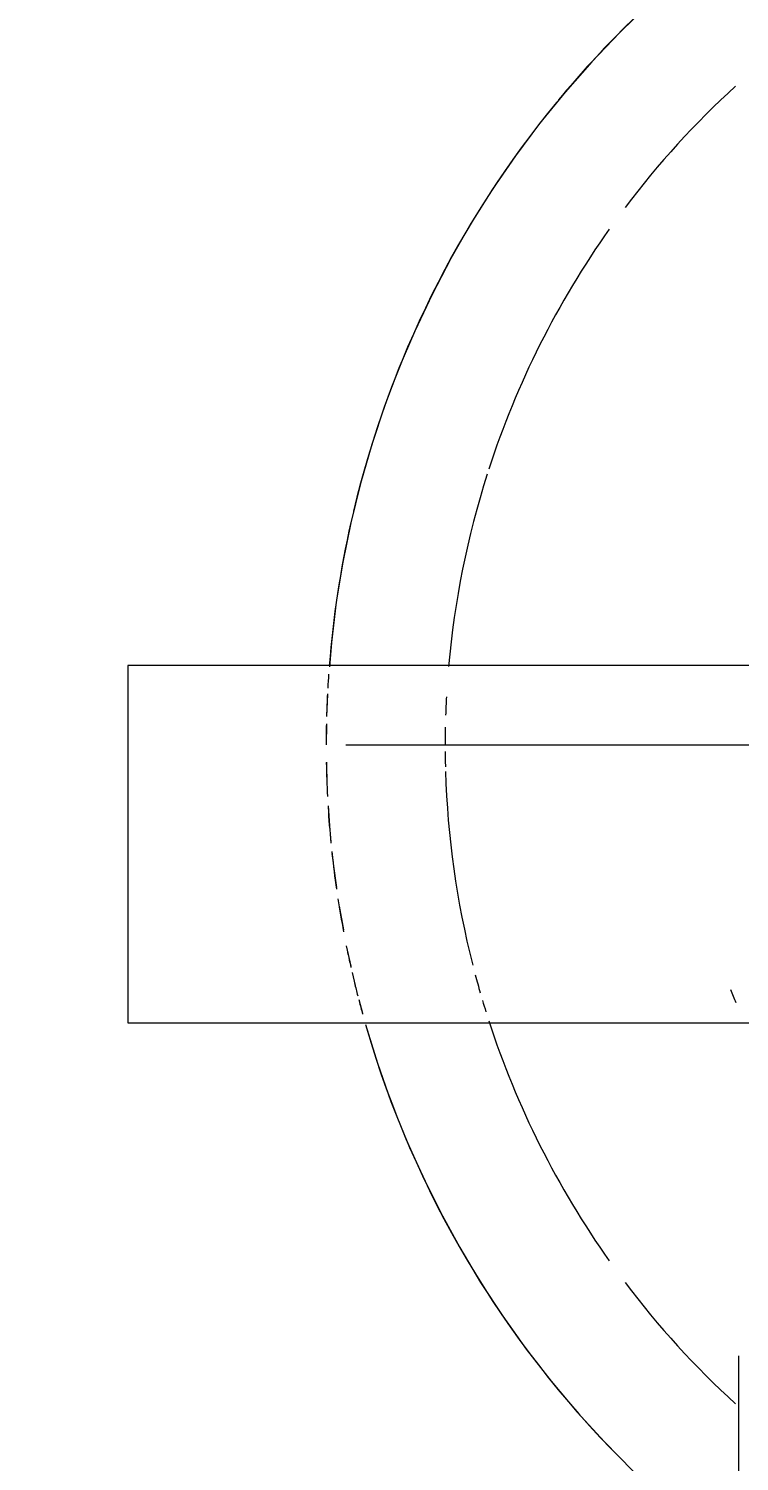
# Model space of a CAD drawing. Header units: metres. Extents: x 15 to 69.3, y -12.4 to 16.4.
# Drawn here: x 27.63947 to 27.65739, y 0.48194 to 0.51806 of the extents above; entities that cross this region are included whole.
import ezdxf

# ---------------------------------------------------------------- set-up
doc = ezdxf.new("R2010")
doc.units = ezdxf.units.M
for name, color, linetype, lineweight in [('A-ANNO-DIMS', 7, 'Continuous', 5), ('A-ANNO-DIMS-25', 7, 'Continuous', 5), ('P-PIPE', 7, 'Continuous', 5), ('P-PIPE-CNTR', 7, 'Continuous', 5), ('P-SANR-FIXT', 7, 'Continuous', 5)]:
    doc.layers.add(name, color=color, linetype=linetype, lineweight=lineweight)
doc.styles.add('Century Gothic_4', font='GOTHIC.TTF', dxfattribs={"height": 0.03749999999999999})
doc.dimstyles.new('Setores_1_5_1', dxfattribs={"dimscale": 0.3048, "dimtxt": 0.03915631011440721, "dimasz": 0.2604166666666666, "dimexe": 0.1968503937007874, "dimexo": 0.1230314960629921, "dimgap": 0.1435367454068242, "dimtad": 1, "dimrnd": 0.01, "dimzin": 0, "dimdsep": 46, "dimtxsty": 'Century Gothic_4', "dimblk1": 'OBLIQUE', "dimblk2": 'OBLIQUE', "dimsah": 1, "dimcen": 0.09, "dimazin": 0, "dimtfac": 1, "dimtdec": 4, "dimtix": 1, "dimtmove": 0, "dimatfit": 3, "dimfxl": 1, "dimtvp": 1, "dimtolj": 1, "dimtzin": 0, "dimarcsym": 2})

# ---------------------------------------------------------------- blocks, each defined once
blk = doc.blocks.new('UT_Ducha higiênica - UT_Ducha higiênica-3615605-AA')
at = {"layer": 'P-SANR-FIXT'}
for p, q in [((-12.9882898208979, 0.5020000000000018), (-13.01117345524178, 0.5020000000000018)), ((-13.01117345524178, 0.5020000000000018), (-13.01117345524178, 0.4930000000000018)), ((-13.01117345524178, 0.4930000000000016), (-12.98428025795449, 0.4930000000000016))]:
    blk.add_line(p, q, dxfattribs=at)
at = {"layer": 'P-SANR-FIXT', "color": 253, "true_color": 0xa6a6a6}
for p, q in [((-13.01117345524178, 0.5020000000000018), (-13.01117345524178, 0.4930000000000018)), ((-13.00613747766428, 0.5012722332258637), (-13.00616063429004, 0.5007158063340752)), ((-13.00616772112714, 0.5005310965414355), (-13.00617345524175, 0.5)), ((-13.00616482058514, 0.4995683247356972), (-13.0061530579616, 0.4989802719782414)), ((-13.00584775096783, 0.4959373857313383), (-13.00573901664579, 0.4953398443593531)), ((-13.0056651529767, 0.4949339320647277), (-13.00555125474572, 0.4944245924456291)), ((-13.00551546284662, 0.4942645352428356), (-13.00544257360048, 0.4939385830261119)), ((-13.00534893158616, 0.4935865738853815), (-13.00525647635743, 0.4932390259833089))]:
    blk.add_line(p, q, dxfattribs=at)
at = {"layer": 'P-SANR-FIXT', "flags": 128}
for points in [[(-12.99568023373177, 0.5206166582973877), (-12.99649267634808, 0.5200000560896411), (-12.99727981158521, 0.519351458058603), (-12.99804038019469, 0.5186719018227605), (-12.99877316542899, 0.5179624745271288), (-12.99947699498806, 0.5172243111040439), (-13.00015074289474, 0.5164585924575169), (-13.00079333129611, 0.5156665435740357), (-13.0014037321878, 0.5148494315628553), (-13.0019809690586, 0.5140085636288851), (-13.00252411845266, 0.5131452849814392), (-13.00303231144681, 0.5122609766822019), (-13.00350473504066, 0.5113570534358115), (-13.00394063345725, 0.51043496132663), (-13.00433930935209, 0.5094961755053329), (-13.0047001249288, 0.5085421978289705), (-13.00502250295943, 0.5075745544583202), (-13.0053059277079, 0.5065947934163546), (-13.00554994575507, 0.5056044821117369), (-13.00575416672412, 0.5046052048312997), (-13.00591826390506, 0.5035985602055247), (-13.00604197477742, 0.502586158651071), (-13.00609236747685, 0.5019699166232797)], [(-13.00518036891867, 0.4929529309616182), (-13.00487895840285, 0.4919785527042932), (-13.00453882424554, 0.4910170070514903), (-13.00416051058883, 0.4900698322711362), (-13.00374462265386, 0.4891385436408234), (-13.00329182577262, 0.488224631023699), (-13.00280284432353, 0.4873295564849917), (-13.00227846057259, 0.4864547519530255), (-13.00171951342195, 0.4856016169284339), (-13.0011268970678, 0.4847715162452668), (-13.0005015595699, 0.4839657778875364), (-12.99984450133485, 0.4831856908647358), (-12.99915677351565, 0.4824325031496922), (-12.99843947633011, 0.4817074196820731), (-12.99769375730071, 0.4810116004407538), (-12.99692080941882, 0.4803461585880875), (-12.99612186923616, 0.4797121586890838), (-12.99561862617953, 0.4793446226216085)]]:
    blk.add_lwpolyline(points, dxfattribs=at)
at = {"layer": 'P-SANR-FIXT', "color": 253, "true_color": 0xa6a6a6, "flags": 128}
for points in [[(-13.00612232765108, 0.4984687148899715), (-13.00609189875247, 0.4979621753037872), (-13.00605167228822, 0.4975612524381943)], [(-13.00602684329077, 0.4973137906492092), (-13.00599007545602, 0.4969473387141327), (-13.00591394692109, 0.4964071207804002)]]:
    blk.add_lwpolyline(points, dxfattribs=at)
at = {"layer": 'P-SANR-FIXT', "color": 253, "true_color": 0xa6a6a6}
for radius, start, end in [(0.02549999999998597, 129.0069601072076, 140.3764024654471), (0.02249999999998575, 132.4180006240463, 142.9660544384044), (0.02249999999998575, 132.4180006240463, 142.9660544384044), (0.02549999999998587, 140.5582083464917, 166.6353901025806), (0.02249999999998608, 144.6892477510965, 162.0000000000005), (0.02249999999998608, 144.6892477510965, 162.0000000000005), (0.02249999999998501, 162.3426769091968, 174.9496488977531), (0.02249999999998501, 162.3426769091968, 174.9496488977531), (0.02549999999998676, 167.2876946934604, 175.5032724907565), (0.0224999999999877, 198.000000000001, 215.3107522489057), (0.0224999999999877, 198.000000000001, 215.3107522489057), (0.02549999999998505, 196.2366470349484, 225.0000000000006), (0.02249999999998543, 217.0339455615953, 227.5819993759601), (0.02249999999998543, 217.0339455615953, 227.5819993759601)]:
    blk.add_arc((-12.98067345524176, 0.5), radius, start, end, dxfattribs=at)
at = {"layer": 'P-SANR-FIXT', "color": 254, "true_color": 0xdfdfdf}
for radius, start, end in [(0.02549999999998563, 175.9820971584132, 176.7712654017562), (0.02549999999998528, 177.103198390078, 178.3633439968818), (0.02249999999998669, 176.9087982735123, 178.0926594373524), (0.02249999999998669, 176.9087982735123, 178.0926594373524), (0.02549999999998676, 178.7921963647936, 180.0000000000001), (0.02249999999998665, 178.8641450849518, 180.0000000000001), (0.02249999999998665, 178.8641450849518, 180.0000000000001), (0.0224999999999852, 180.4176379310737, 181.4065260281232), (0.0224999999999852, 180.4176379310737, 181.4065260281232), (0.02549999999998686, 180.991046699973, 182.9130957225419), (0.02249999999998638, 181.694653480761, 194.2743751167361), (0.02249999999998638, 181.694653480761, 194.2743751167361), (0.02549999999998547, 183.5149569181109, 185.5635789054198), (0.02549999999998789, 186.1592415205756, 188.1975209974421), (0.02549999999998764, 188.7400444167644, 190.6336780154253), (0.02549999999998556, 191.5354789126083, 192.7123053118715), (0.02249999999998635, 194.9279468217822, 196.1237436279594), (0.02249999999998635, 194.9279468217822, 196.1237436279594), (0.0254999999999871, 193.5993078563801, 194.3553070191374), (0.02549999999998611, 194.6513061261138, 195.4389017404816), (0.02249999999998714, 196.6265738138243, 197.3852007180715), (0.02249999999998714, 196.6265738138243, 197.3852007180715)]:
    blk.add_arc((-12.98067345524176, 0.5), radius, start, end, dxfattribs=at)
blk = doc.blocks.new('Joelho 45_90 - Agua Fria_Soldavel - MEP - Tigre - Standard-V36-AA')
at = {"layer": 'P-PIPE', "color": 253, "true_color": 0xa6a6a6}
blk.add_line((-12.99577345524176, 0.4845999999999977), (-12.99577345524176, 0.4799417716966771), dxfattribs=at)
at = {"layer": 'P-PIPE', "color": 254, "true_color": 0xdfdfdf}
blk.add_arc((-12.98067345524176, 0.4999999999999895), 0.01650000000000111, 201.9297697661882, 203.1790690668973, dxfattribs=at)
blk = doc.blocks.new('DIMBLOCK27-AA')
at = {"layer": 'A-ANNO-DIMS-25', "lineweight": 25}
for p, q in [((28.2753146334737, 1.799999999999979), (28.2356271334737, 1.839687499999979)), ((28.2753146334737, 1.799999999999979), (28.3150021334737, 1.760312499999979)), ((28.2753146334737, 0), (28.2356271334737, 0.03968750000000002)), ((28.2753146334737, 0), (28.3150021334737, -0.03968750000000002))]:
    blk.add_line(p, q, dxfattribs=at)
at = {"layer": 'A-ANNO-DIMS-25'}
for p, q in [((28.2753146334737, 1.799999999999979), (27.30197464336463, 1.799999999999979)), ((28.2753146334737, 1.799999999999979), (28.2753146334737, 0)), ((28.2753146334737, 1.799999999999979), (28.3353146334737, 1.799999999999979)), ((28.2753146334737, 0), (28.2153146334737, 0)), ((28.2753146334737, 0), (28.29394123423038, 0))]:
    blk.add_line(p, q, dxfattribs=at)
at = {"layer": 'A-ANNO-DIMS-25', "color": 0, "insert": (28.18349864503013, 0.8173366786473522), "char_height": 0.03749999999999999, "width": 0.1983919712463298, "attachment_point": 1, "rotation": 90, "line_spacing_factor": 0.9845015114479527, "style": 'Century Gothic_4'}
blk.add_mtext('1,80 m', dxfattribs=at)
blk = doc.blocks.new('_Oblique')
at = {"color": 0, "linetype": 'ByBlock', "lineweight": -2}
blk.add_line((-0.5, -0.5), (0.5, 0.5), dxfattribs=at)

msp = doc.modelspace()

# ---------------------------------------------------------------- linework, layer by layer
at = {"layer": 'P-PIPE-CNTR'}
msp.add_line((27.64747079131822, 0.4999999999999857), (27.69747079131822, 0.4999999999999857), dxfattribs=at)

# ---------------------------------------------------------------- block references
at = {"layer": 'P-PIPE', "color": 254, "true_color": 0xdfdfdf}
msp.add_blockref('Joelho 45_90 - Agua Fria_Soldavel - MEP - Tigre - Standard-V36-AA', (40.65314424655997, 0), dxfattribs=at)
at = {"layer": 'P-SANR-FIXT', "color": 254, "true_color": 0xdfdfdf}
msp.add_blockref('UT_Ducha higiênica - UT_Ducha higiênica-3615605-AA', (40.65314424655997, 0), dxfattribs=at)

# ---------------------------------------------------------------- dimensions: what is measured, and where the dimension line sits
at = {"layer": 'A-ANNO-DIMS'}
dim = msp.add_linear_dim(base=(28.27531463347371, -9.025845792618279e-18), p1=(27.26447464336463, 1.799999999999979), p2=(28.33144123423038, 0), angle=89.99999999999991, dimstyle='Setores_1_5_1', override={"dimpost": '<>', "dimfxl": 2.092466894845317}, dxfattribs=at)
dim.commit()
dim.dimension.update_dxf_attribs({"geometry": 'DIMBLOCK27-AA', "text_midpoint": (28.21187139743418, 0.8999999999999818)})

doc.saveas('drawing.dxf')
